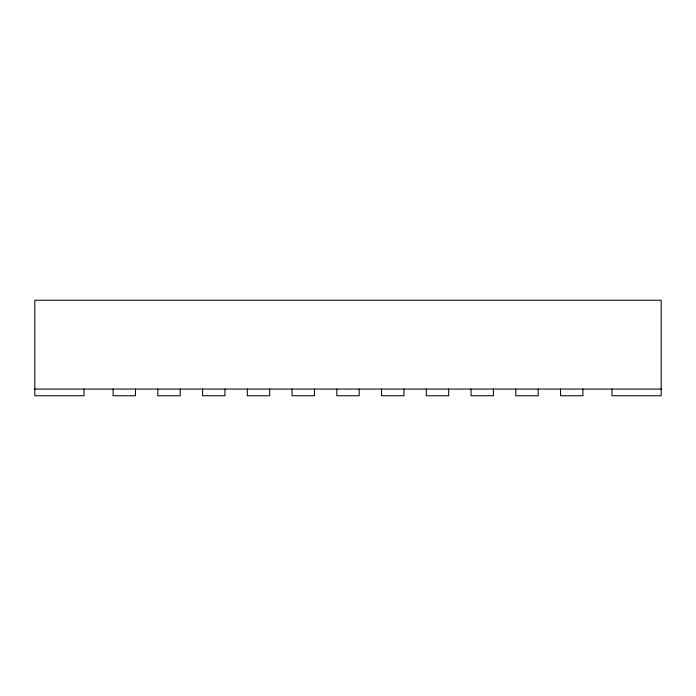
<?xml version="1.0" encoding="UTF-8"?>
<svg xmlns="http://www.w3.org/2000/svg" width="696" height="696" viewBox="0 0 696 696"><rect width="100%" height="100%" fill="white"/><g stroke="black" fill="none" stroke-linecap="round" stroke-linejoin="round"><path stroke-width="1.04" d="M34.8 389.055L661.2 389.055M611.984 389.055L611.984 395.763L661.2 395.763L661.2 300.237L34.8 300.237L34.8 395.763L84.016 395.763L84.016 389.055M582.9 389.055L582.9 395.763L560.532 395.763L560.532 389.055M538.156 389.055L538.156 395.763L515.788 395.763L515.788 389.055M493.412 389.055L493.412 395.763L471.044 395.763L471.044 389.055M448.668 389.055L448.668 395.763L426.3 395.763L426.3 389.055M403.932 389.055L403.932 395.763L381.556 395.763L381.556 389.055M359.188 389.055L359.188 395.763L336.812 395.763L336.812 389.055M314.444 389.055L314.444 395.763L292.068 395.763L292.068 389.055M269.7 389.055L269.7 395.763L247.332 395.763L247.332 389.055M224.956 389.055L224.956 395.763L202.588 395.763L202.588 389.055M180.212 389.055L180.212 395.763L157.844 395.763L157.844 389.055M135.468 389.055L135.468 395.763L113.1 395.763L113.1 389.055"/></g></svg>
